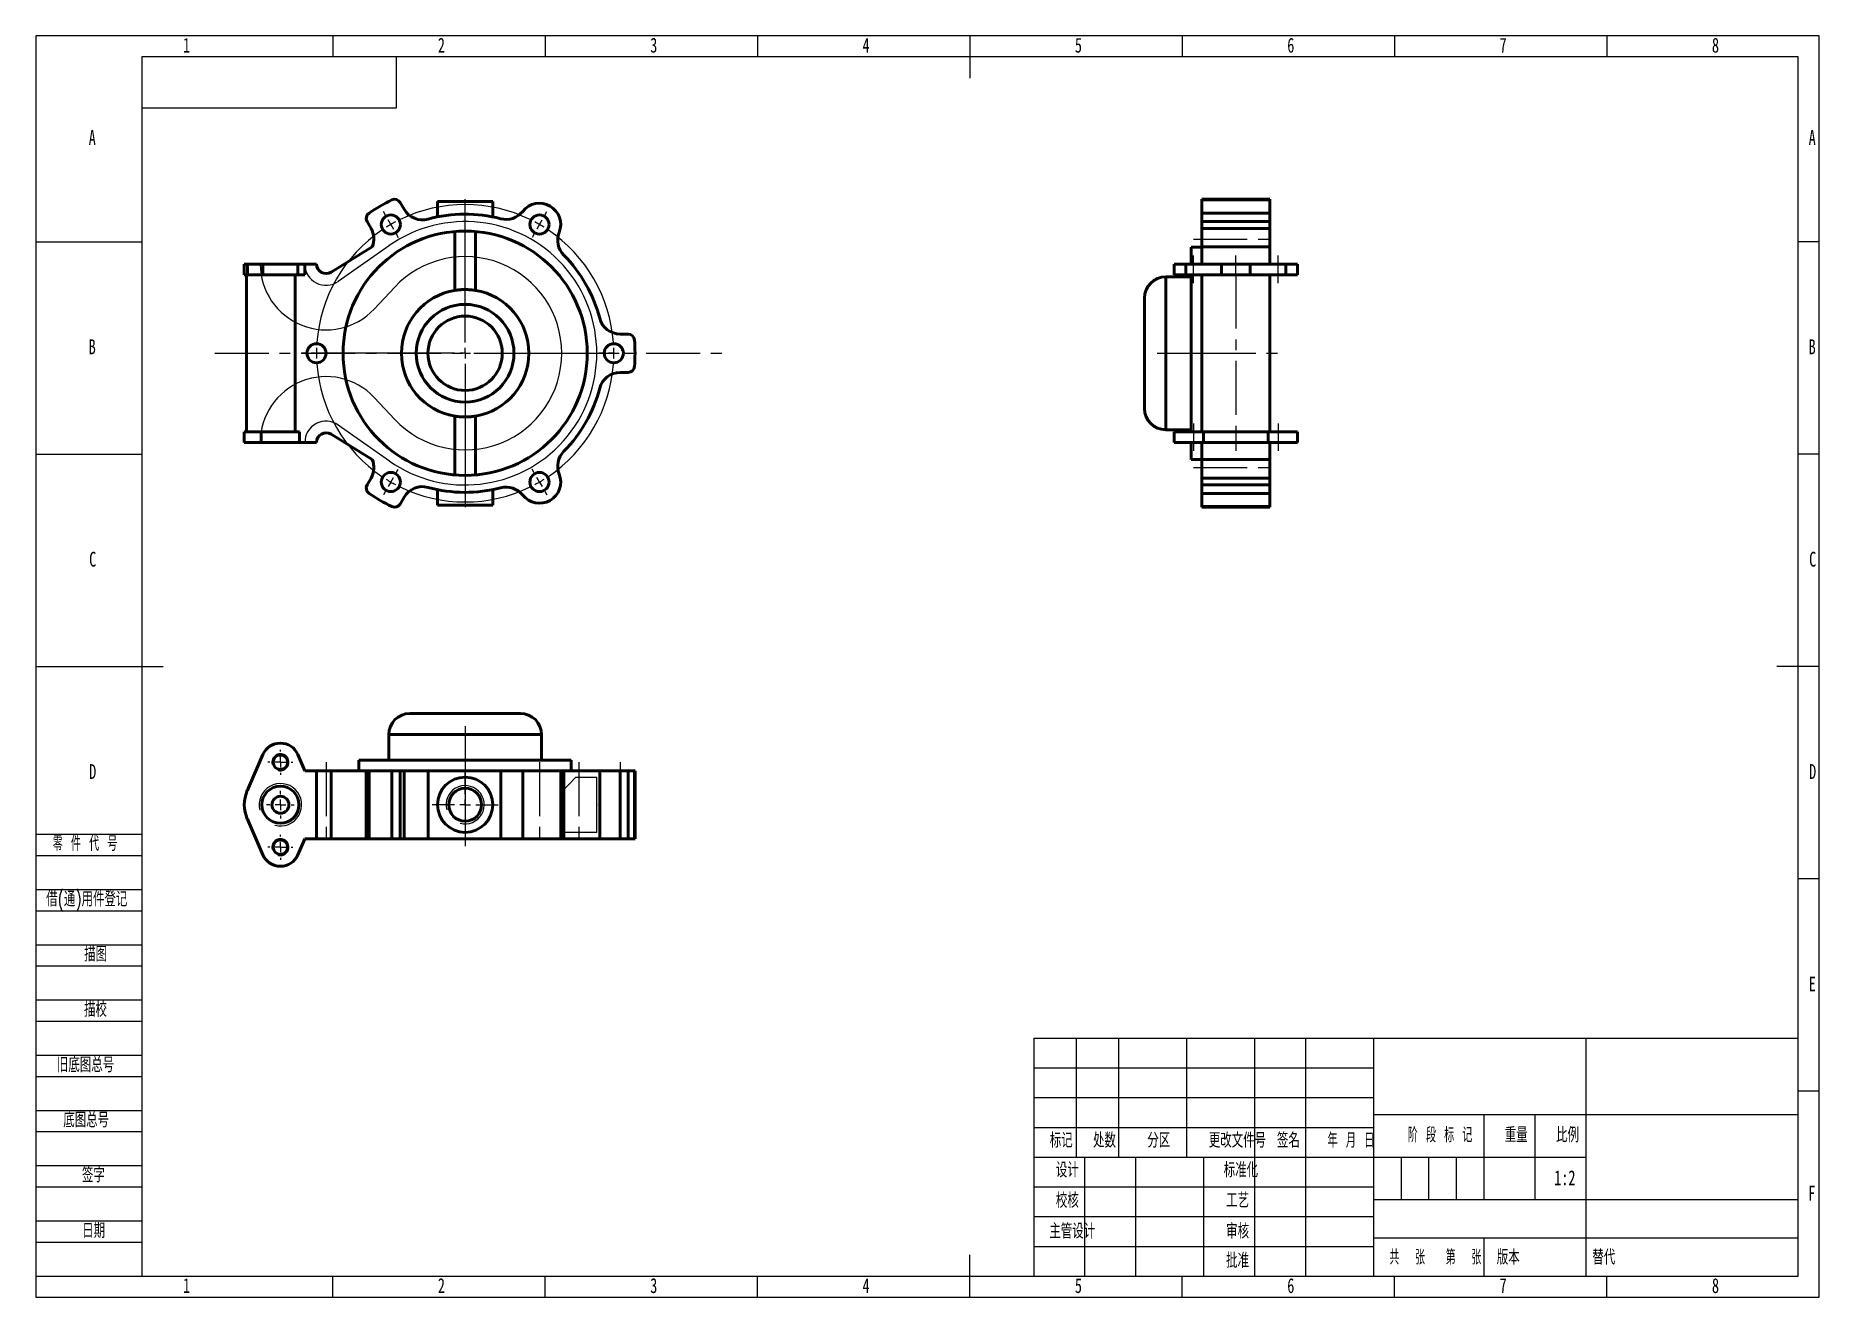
# Model space of a CAD drawing. Header units: millimetres. Extents: x 0 to 420, y 0 to 297.
import ezdxf

# ---------------------------------------------------------------- set-up
doc = ezdxf.new("R2010")
doc.units = ezdxf.units.MM
doc.header["$PDSIZE"] = -1
doc.linetypes.add('CENTERX2', pattern=[20.32, 12.7, -2.54, 2.54, -2.54])
for name, color, linetype in [('10', 7, 'Continuous'), ('5', 7, 'Continuous'), ('9', 7, 'Continuous'), ('SLD-0', 7, 'Continuous')]:
    doc.layers.add(name, color=color, linetype=linetype)
doc.styles.add('SLDTEXTSTYLE0', font='TXT', dxfattribs={"width": 0.7, "bigfont": 'bigfont'})
doc.styles.add('SLDTEXTSTYLE1', font='TXT', dxfattribs={"width": 0.62, "bigfont": 'bigfont'})
doc.styles.add('SLDTEXTSTYLE2', font='TXT', dxfattribs={"width": 0.614286, "bigfont": 'bigfont'})
doc.styles.add('SLDTEXTSTYLE3', font='TXT', dxfattribs={"width": 0.6, "bigfont": 'bigfont'})
doc.styles.add('SLDTEXTSTYLE4', font='TXT', dxfattribs={"width": 0.7})

# ---------------------------------------------------------------- blocks, each defined once
blk = doc.blocks.new('SW_CENTERMARKSYMBOL_0')
at = {"layer": '10', "color": 0}
for p, q in [((-17.5, -27.81), (-17.5, 5.94)), ((-36.25, 2.17), (-36.75, 3.03)), ((-35, 0), (-35.63, 1.08)), ((0, 0), (-0.63, -1.08)), ((0, 0), (0.63, 1.08)), ((1.25, 2.17), (1.75, 3.03)), ((-35, 0), (-34.38, -1.08)), ((-33.75, -2.17), (-33.25, -3.03)), ((-1.25, -2.17), (-1.75, -3.03)), ((-17.5, -30.31), (-17.5, -29.06)), ((-55, -30.31), (-56, -30.31)), ((-20, -30.31), (-53.75, -30.31)), ((-52.5, -30.31), (-53.75, -30.31)), ((-52.5, -30.31), (-51.25, -30.31)), ((-50, -30.31), (-49, -30.31)), ((-17.5, -30.31), (-18.75, -30.31)), ((-17.5, -30.31), (-17.5, -31.56)), ((-17.5, -30.31), (-16.25, -30.31)), ((-17.5, -32.81), (-17.5, -66.56)), ((-15, -30.31), (18.75, -30.31)), ((15, -30.31), (14, -30.31)), ((17.5, -30.31), (16.25, -30.31)), ((17.5, -30.31), (18.75, -30.31)), ((20, -30.31), (21, -30.31)), ((-33.75, -58.46), (-33.25, -57.59)), ((-1.25, -58.46), (-1.75, -57.59)), ((-36.25, -62.79), (-36.75, -63.65)), ((-35, -60.62), (-35.63, -61.7)), ((-35, -60.62), (-34.38, -59.54)), ((0, -60.62), (-0.63, -59.54)), ((0, -60.62), (0.63, -61.7)), ((1.25, -62.79), (1.75, -63.65))]:
    blk.add_line(p, q, dxfattribs=at)
for start, end in [(64.0926, 115.9074), (117.9537, 120), (60, 62.0463), (57.9537, 60), (124.0926, 175.9074), (120, 122.0463), (4.0926, 55.9074), (177.9537, 180), (0, 2.0463), (180, 182.0463), (184.0926, 235.9074), (304.0926, 355.9074), (357.9537, 0), (237.9537, 240), (240, 242.0463), (244.0926, 295.9074), (297.9537, 300), (300, 302.0463)]:
    blk.add_arc((-17.5, -30.31), 35, start, end, dxfattribs=at)
blk = doc.blocks.new('SW_CENTERMARKSYMBOL_1')
at = {"layer": '10', "color": 0}
for p, q in [((0, 2.5), (0, 7.75)), ((-2.5, 0), (-7.75, 0)), ((0, 0), (-1.25, 0)), ((0, 0), (0, 1.25)), ((0, 0), (0, -1.25)), ((0, 0), (1.25, 0)), ((2.5, 0), (7.75, 0)), ((0, -2.5), (0, -7.75))]:
    blk.add_line(p, q, dxfattribs=at)
blk = doc.blocks.new('SW_CENTERMARKSYMBOL_2')
at = {"layer": '10', "color": 0}
for p, q in [((-2.5, 0), (-3.25, 0)), ((0, 0), (-1.25, 0)), ((0, 2.5), (0, 3.25)), ((0, 0), (0, 1.25)), ((0, 0), (0, -1.25)), ((0, 0), (1.25, 0)), ((2.5, 0), (3.25, 0)), ((0, -2.5), (0, -3.25))]:
    blk.add_line(p, q, dxfattribs=at)
blk = doc.blocks.new('SW_CENTERMARKSYMBOL_3')
at = {"layer": '10', "color": 0}
for p, q in [((-2.5, 0), (-2.95, 0)), ((0, 0), (-1.25, 0)), ((0, 2.5), (0, 2.95)), ((0, 0), (0, 1.25)), ((0, 0), (0, -1.25)), ((0, 0), (1.25, 0)), ((2.5, 0), (2.95, 0)), ((0, -2.5), (0, -2.95))]:
    blk.add_line(p, q, dxfattribs=at)
blk = doc.blocks.new('SW_CENTERMARKSYMBOL_4')
at = {"layer": '10', "color": 0}
for p, q in [((-2.5, 0), (-2.95, 0)), ((0, 0), (-1.25, 0)), ((0, 2.5), (0, 2.95)), ((0, 0), (0, 1.25)), ((0, 0), (0, -1.25)), ((0, 0), (1.25, 0)), ((2.5, 0), (2.95, 0)), ((0, -2.5), (0, -2.95))]:
    blk.add_line(p, q, dxfattribs=at)

msp = doc.modelspace()

# ---------------------------------------------------------------- linework, layer by layer
at = {"color": 7, "linetype": 'Continuous', "lineweight": 50}
for p, q in [((86.76, 256.13), (85.83, 257.73)), ((94.63, 257.99), (94.63, 254.34)), ((94.63, 257.99), (101.13, 257.99)), ((101.13, 257.99), (107.63, 257.99)), ((107.63, 254.34), (107.63, 257.99)), ((290.6, 258.48), (274.6, 258.48)), ((274.6, 258.33), (274.6, 258.48)), ((290.6, 258.33), (274.6, 258.33)), ((274.6, 258.33), (274.6, 255.21)), ((290.6, 258.48), (290.6, 258.33)), ((290.6, 258.33), (290.6, 255.21)), ((78.04, 253.23), (78.96, 251.63)), ((274.6, 255.21), (290.6, 255.21)), ((274.6, 253.23), (274.6, 255.21)), ((290.6, 253.23), (274.6, 253.23)), ((274.6, 253.23), (274.6, 251.63)), ((290.6, 255.21), (290.6, 253.23)), ((290.6, 253.23), (290.6, 251.63)), ((98.68, 250.88), (98.68, 237.04)), ((103.58, 237.04), (103.58, 250.88)), ((274.6, 251.63), (290.6, 251.63)), ((274.6, 251.63), (274.6, 247.26)), ((290.6, 251.63), (290.6, 247.26)), ((69.55, 241.32), (79.27, 247.26)), ((274.6, 247.24), (272.1, 247.24)), ((272.1, 243.24), (272.1, 247.24)), ((290.6, 247.26), (274.6, 247.26)), ((274.6, 243.24), (274.6, 247.26)), ((290.6, 243.24), (290.6, 247.26)), ((49.13, 243.24), (49.13, 240.74)), ((49.13, 243.24), (49.84, 243.24)), ((49.13, 240.74), (49.84, 240.74)), ((49.63, 240.74), (49.63, 203.74)), ((49.84, 240.74), (49.84, 243.24)), ((49.84, 243.24), (53.5, 243.24)), ((49.84, 240.74), (53.5, 240.74)), ((53.5, 240.74), (53.5, 243.24)), ((53.5, 243.24), (61.75, 243.24)), ((53.5, 240.74), (61.75, 240.74)), ((61.13, 203.74), (61.13, 240.74)), ((61.75, 240.74), (61.75, 243.24)), ((61.75, 243.24), (63.41, 243.24)), ((61.75, 240.74), (63.41, 240.74)), ((63.41, 240.74), (63.41, 243.24)), ((66.13, 243.24), (63.41, 243.24)), ((272.1, 240.24), (266.1, 240.24)), ((266.1, 240.24), (266.1, 222.24)), ((268.1, 243.24), (268.1, 240.74)), ((268.1, 243.24), (270.8, 243.24)), ((268.1, 240.74), (270.8, 240.74)), ((270.8, 240.74), (270.8, 243.24)), ((270.8, 243.24), (279.2, 243.24)), ((270.8, 240.74), (279.2, 240.74)), ((272.1, 222.24), (272.1, 240.74)), ((274.6, 240.74), (274.6, 203.74)), ((279.2, 240.74), (279.2, 243.24)), ((279.2, 243.24), (286, 243.24)), ((279.2, 240.74), (286, 240.74)), ((286, 240.74), (286, 243.24)), ((286, 243.24), (294.4, 243.24)), ((286, 240.74), (294.4, 240.74)), ((290.6, 203.74), (290.6, 240.74)), ((294.4, 240.74), (294.4, 243.24)), ((294.4, 243.24), (297.1, 243.24)), ((294.4, 240.74), (297.1, 240.74)), ((297.1, 240.74), (297.1, 243.24)), ((261.1, 222.24), (261.1, 235.24)), ((139.51, 226.74), (137.66, 226.74)), ((261.1, 209.24), (261.1, 222.24)), ((266.1, 222.24), (266.1, 204.24)), ((272.1, 203.74), (272.1, 222.24)), ((137.66, 217.74), (139.51, 217.74)), ((98.68, 207.44), (98.68, 193.59)), ((103.58, 193.59), (103.58, 207.44)), ((49.13, 203.74), (49.13, 201.24)), ((49.13, 203.74), (53.13, 203.74)), ((53.13, 203.74), (53.13, 201.24)), ((62.13, 203.74), (53.13, 203.74)), ((62.13, 201.24), (62.13, 203.74)), ((69.55, 203.16), (79.27, 197.21)), ((266.1, 204.24), (272.1, 204.24)), ((268.1, 203.74), (268.1, 201.24)), ((275, 203.74), (268.1, 203.74)), ((275, 203.74), (275, 201.24)), ((275, 203.74), (290.2, 203.74)), ((290.2, 201.24), (290.2, 203.74)), ((297.1, 203.74), (290.2, 203.74)), ((297.1, 201.24), (297.1, 203.74)), ((49.13, 201.24), (53.13, 201.24)), ((62.13, 201.24), (53.13, 201.24)), ((66.13, 201.24), (62.13, 201.24)), ((275, 201.24), (268.1, 201.24)), ((272.1, 197.24), (272.1, 201.24)), ((274.6, 201.24), (274.6, 197.21)), ((275, 201.24), (290.2, 201.24)), ((297.1, 201.24), (290.2, 201.24)), ((290.6, 201.24), (290.6, 197.21)), ((272.1, 197.24), (274.6, 197.24)), ((290.6, 197.21), (274.6, 197.21)), ((274.6, 197.21), (274.6, 192.85)), ((290.6, 197.21), (290.6, 192.85)), ((78.96, 192.85), (78.04, 191.25)), ((94.63, 190.14), (94.63, 186.49)), ((107.63, 186.49), (107.63, 190.13)), ((274.6, 192.85), (290.6, 192.85)), ((274.6, 192.85), (274.6, 191.25)), ((274.6, 191.25), (290.6, 191.25)), ((274.6, 189.26), (274.6, 191.25)), ((290.6, 189.26), (274.6, 189.26)), ((274.6, 189.26), (274.6, 186.14)), ((290.6, 192.85), (290.6, 191.25)), ((290.6, 191.25), (290.6, 189.26)), ((290.6, 189.26), (290.6, 186.14)), ((85.83, 186.75), (86.76, 188.35)), ((94.63, 186.49), (101.13, 186.49)), ((101.13, 186.49), (107.63, 186.49)), ((274.6, 186.14), (290.6, 186.14)), ((274.6, 186), (274.6, 186.14)), ((274.6, 186), (290.6, 186)), ((290.6, 186.14), (290.6, 186)), ((88.13, 137.46), (114.13, 137.46)), ((83.13, 132.46), (83.13, 126.46)), ((119.13, 132.46), (83.13, 132.46)), ((119.13, 126.46), (119.13, 132.46)), ((53.5, 127.76), (49.84, 119.36)), ((63.41, 123.96), (61.75, 127.76)), ((76.13, 126.46), (76.13, 123.96)), ((76.13, 126.46), (126.13, 126.46)), ((126.13, 123.96), (126.13, 126.46)), ((66.13, 123.96), (63.41, 123.96)), ((66.13, 123.96), (66.13, 107.96)), ((69.55, 123.96), (66.13, 123.96)), ((69.55, 123.96), (69.55, 107.96)), ((69.55, 123.96), (77.84, 123.96)), ((77.84, 123.96), (77.84, 107.96)), ((77.84, 123.96), (78.49, 123.96)), ((78.49, 123.96), (78.49, 107.96)), ((83.89, 123.96), (78.49, 123.96)), ((83.89, 107.96), (83.89, 123.96)), ((83.89, 123.96), (85.83, 123.96)), ((85.83, 123.96), (85.83, 107.96)), ((86.76, 123.96), (85.83, 123.96)), ((86.76, 123.96), (86.76, 107.96)), ((92.42, 123.96), (86.76, 123.96)), ((92.42, 123.96), (92.42, 107.96)), ((109.5, 123.96), (92.42, 123.96)), ((109.5, 123.96), (109.5, 107.96)), ((114.7, 123.96), (109.5, 123.96)), ((114.7, 123.96), (114.7, 107.96)), ((123.63, 123.96), (114.7, 123.96)), ((123.63, 107.96), (123.63, 123.96)), ((124.37, 123.96), (123.63, 123.96)), ((124.37, 123.96), (124.37, 107.96)), ((132.82, 123.96), (124.37, 123.96)), ((132.82, 123.96), (132.82, 107.96)), ((137.66, 123.96), (132.82, 123.96)), ((137.66, 123.96), (137.66, 107.96)), ((139.51, 123.96), (137.66, 123.96)), ((139.51, 107.96), (139.51, 123.96)), ((139.51, 123.96), (141.01, 123.96)), ((141.01, 123.96), (141.01, 107.96)), ((141.13, 123.96), (141.01, 123.96)), ((141.13, 107.96), (141.13, 123.96)), ((49.84, 112.56), (53.5, 104.16)), ((61.75, 104.16), (63.41, 107.96)), ((66.13, 107.96), (63.41, 107.96)), ((69.55, 107.96), (66.13, 107.96)), ((69.55, 107.96), (77.84, 107.96)), ((78.49, 107.96), (77.84, 107.96)), ((83.89, 107.96), (78.49, 107.96)), ((85.83, 107.96), (83.89, 107.96)), ((86.76, 107.96), (85.83, 107.96)), ((92.42, 107.96), (86.76, 107.96)), ((109.5, 107.96), (92.42, 107.96)), ((114.7, 107.96), (109.5, 107.96)), ((123.63, 107.96), (114.7, 107.96)), ((124.37, 107.96), (123.63, 107.96)), ((132.82, 107.96), (124.37, 107.96)), ((137.66, 107.96), (132.82, 107.96)), ((139.51, 107.96), (137.66, 107.96)), ((141.01, 107.96), (139.51, 107.96)), ((141.13, 107.96), (141.01, 107.96))]:
    msp.add_line(p, q, dxfattribs=at)
at = {"color": 7, "linetype": 'Continuous'}
for p, q in [((83.33, 247.62), (71.25, 239.14)), ((83.26, 247.57), (83.26, 247.57)), ((84.54, 237.81), (79.68, 232.63)), ((84.54, 206.67), (79.68, 211.85)), ((83.33, 196.86), (71.25, 205.33)), ((83.26, 196.91), (83.26, 196.91)), ((127.18, 122.46), (123.88, 118.96)), ((127.18, 122.46), (132.13, 122.46)), ((132.13, 109.46), (132.13, 122.46)), ((123.88, 118.96), (123.88, 109.46)), ((132.13, 109.46), (123.88, 109.46))]:
    msp.add_line(p, q, dxfattribs=at)
at = {"color": 7, "linetype": 'CENTERX2'}
for p, q in [((52.88, 243.24), (63.38, 243.24)), ((42.18, 222.24), (161.99, 222.24))]:
    msp.add_line(p, q, dxfattribs=at)
at = {"color": 7, "linetype": 'Continuous', "lineweight": 50}
for centre, radius in [((83.63, 252.55), 2.25), ((118.63, 252.55), 2.25), ((101.13, 222.24), 28.75), ((101.13, 222.24), 11.5), ((101.13, 222.24), 8.75), ((66.13, 222.24), 2.25), ((136.13, 222.24), 2.25), ((83.63, 191.93), 2.25), ((118.63, 191.93), 2.25), ((57.63, 125.96), 1.7), ((101.13, 115.96), 6.5), ((57.63, 115.96), 4.37), ((57.63, 115.96), 2), ((101.13, 115.96), 3.87), ((57.63, 105.96), 1.7)]:
    msp.add_circle(centre, radius, dxfattribs=at)
for centre, radius, start, end in [((101.13, 222.24), 40, 115.5309, 124.4691), ((84.54, 256.98), 1.5, 30, 115.5309), ((118.63, 252.55), 5, 338.2184, 141.7816), ((79.34, 253.98), 1.5, 124.4691, 210), ((91.09, 258.63), 5, 210, 285.4245), ((101.13, 222.24), 32.75, 75.1995, 105.4245), ((110.77, 258.74), 5, 255.1995, 321.7816), ((74.63, 249.13), 5, 338.0715, 30), ((127.92, 248.84), 5, 158.2184, 224.8005), ((101.13, 222.24), 32.75, 14.5755, 44.8005), ((68.38, 243.24), 2.25, 180, 301.4417), ((266.1, 235.24), 5, 90, 180), ((101.13, 222.24), 15, 99.4108, 260.5892), ((101.13, 222.24), 15, 279.4108, 80.5892), ((137.66, 231.74), 5, 194.5755, 270), ((139.51, 225.24), 1.5, 4.4691, 90), ((101.13, 222.24), 40, 355.5309, 4.4691), ((139.51, 219.24), 1.5, 270, 355.5309), ((137.66, 212.74), 5, 90, 165.4245), ((101.13, 222.24), 32.75, 315.1995, 345.4245), ((266.1, 209.24), 5, 180, 270), ((68.38, 201.24), 2.25, 58.5583, 180), ((127.92, 195.64), 5, 135.1995, 201.7816), ((74.63, 195.35), 5, 330, 21.9285), ((118.63, 191.93), 5, 218.2184, 21.7816), ((79.34, 190.5), 1.5, 150, 235.5309), ((101.13, 222.24), 40, 235.5309, 244.4691), ((91.09, 185.85), 5, 74.5755, 150), ((101.13, 222.24), 32.75, 254.5755, 284.8005), ((110.77, 185.74), 5, 38.2184, 104.8005), ((84.54, 187.5), 1.5, 244.4691, 330), ((88.13, 132.46), 5, 90, 180), ((114.13, 132.46), 5, 0, 90), ((57.63, 125.96), 4.5, 23.5782, 156.4218), ((57.63, 115.96), 8.5, 156.4218, 203.5782), ((57.63, 105.96), 4.5, 203.5782, 336.4218)]:
    msp.add_arc(centre, radius, start, end, dxfattribs=at)
at = {"color": 7, "linetype": 'Continuous'}
for centre, radius, start, end in [((101.13, 222.24), 31, 234.8035, 125.1965), ((101.13, 222.24), 22.75, 223.1936, 136.8064), ((68.38, 243.24), 15.5, 180, 316.8064), ((68.38, 243.24), 5, 180, 305.0511), ((68.38, 201.24), 15.5, 43.1936, 180), ((68.38, 201.24), 5, 54.9489, 180)]:
    msp.add_arc(centre, radius, start, end, dxfattribs=at)
at = {"color": 7, "linetype": 'Continuous', "lineweight": 18}
for centre, radius in [((57.63, 125.96), 2), ((57.63, 115.96), 5), ((101.13, 115.96), 4.5), ((57.63, 105.96), 2)]:
    msp.add_arc(centre, radius, 255, 195, dxfattribs=at)
at = {"color": 7, "linetype": 'Continuous', "lineweight": 50}
for points in [[(103.58, 237.04), (103.41, 237.06), (103.23, 237.09), (102.85, 237.14), (102.64, 237.16), (102.22, 237.2), (102.01, 237.21), (101.58, 237.23), (101.35, 237.24), (100.91, 237.24), (100.69, 237.23), (100.36, 237.22), (100.25, 237.21), (100.04, 237.2), (99.93, 237.19), (99.62, 237.16), (99.42, 237.14), (99.03, 237.09), (98.85, 237.06), (98.68, 237.04)], [(98.68, 207.44), (98.85, 207.41), (99.03, 207.38), (99.41, 207.33), (99.61, 207.31), (100.03, 207.28), (100.25, 207.26), (100.68, 207.24), (100.9, 207.24), (101.35, 207.24), (101.57, 207.24), (101.9, 207.26), (102.01, 207.26), (102.22, 207.28), (102.33, 207.29), (102.64, 207.31), (102.84, 207.33), (103.23, 207.38), (103.41, 207.41), (103.58, 207.44)]]:
    msp.add_open_spline(points, degree=3, knots=[0, 0, 0, 0, 0.125, 0.125, 0.25, 0.25, 0.375, 0.375, 0.5, 0.5, 0.625, 0.625, 0.6875, 0.6875, 0.75, 0.75, 0.875, 0.875, 1, 1, 1, 1], dxfattribs=at)
at = {"color": 7, "linetype": 'Continuous'}
msp.add_point((132.13, 115.96), dxfattribs=at)
at = {"layer": '10', "linetype": 'CENTERX2'}
for p, q in [((272.6, 249.13), (292.6, 249.13)), ((272.6, 238.74), (272.6, 245.24)), ((282.6, 240.74), (282.6, 245.24)), ((292.6, 238.74), (292.6, 245.24)), ((282.6, 240.74), (282.6, 203.74)), ((264.1, 222.24), (272.1, 222.24)), ((272.1, 222.24), (274.6, 222.24)), ((274.6, 222.24), (292.6, 222.24)), ((272.6, 205.74), (272.6, 199.24)), ((282.6, 203.74), (282.6, 199.24)), ((292.6, 205.74), (292.6, 199.24)), ((272.6, 195.35), (292.6, 195.35)), ((101.13, 134.46), (101.13, 126.46)), ((101.13, 126.46), (101.13, 123.96)), ((68.38, 125.96), (68.38, 105.96)), ((101.13, 123.96), (101.13, 105.96)), ((118.63, 125.96), (118.63, 105.96)), ((127.92, 125.96), (127.92, 105.96)), ((137.66, 125.96), (137.66, 105.96))]:
    msp.add_line(p, q, dxfattribs=at)
at = {"layer": '10', "color": 7}
for p, q in [((0, 109), (25, 109)), ((0, 104), (25, 104)), ((0, 96), (25, 96)), ((0, 91), (25, 91)), ((0, 83), (25, 83)), ((0, 78), (25, 78)), ((0, 70), (25, 70)), ((0, 65), (25, 65)), ((0, 57), (25, 57)), ((0, 52), (25, 52)), ((235, 54), (315, 54)), ((235, 47), (315, 47)), ((0, 44), (25, 44)), ((0, 39), (25, 39)), ((0, 31), (25, 31)), ((0, 26), (25, 26)), ((0, 18), (25, 18)), ((0, 13), (25, 13))]:
    msp.add_line(p, q, dxfattribs=at)
at = {"layer": '10', "color": 7, "lineweight": 25}
for p, q in [((245, 61), (245, 33)), ((255, 61), (255, 33)), ((271, 61), (271, 33)), ((287, 61), (287, 5)), ((299, 61), (299, 5)), ((315, 61), (315, 5)), ((365, 61), (365, 33)), ((315, 43), (415, 43)), ((340.99, 43), (340.99, 23)), ((353, 43), (353, 23)), ((235, 40), (315, 40)), ((235, 33), (365, 33)), ((247, 33), (247, 5)), ((259, 33), (259, 5)), ((275, 33), (275, 5)), ((365, 33), (365, 5)), ((235, 26), (315, 26)), ((315, 23), (415, 23)), ((235, 19), (315, 19)), ((315, 14), (415, 14)), ((235, 12), (315, 12))]:
    msp.add_line(p, q, dxfattribs=at)
at = {"layer": '5'}
for p, q in [((70, 297), (70, 292)), ((120, 297), (120, 292)), ((170, 297), (170, 292)), ((270, 297), (270, 292)), ((320, 297), (320, 292)), ((370, 297), (370, 292)), ((0, 248.5), (25, 248.5)), ((420, 248.5), (415, 248.5)), ((0, 198.5), (25, 198.5)), ((420, 198.5), (415, 198.5)), ((420, 98.5), (415, 98.5)), ((420, 48.5), (415, 48.5)), ((70, 0), (70, 5)), ((120, 0), (120, 5)), ((170, 0), (170, 5)), ((270, 0), (270, 5)), ((320, 0), (320, 5)), ((370, 0), (370, 5))]:
    msp.add_line(p, q, dxfattribs=at)
at = {"layer": '5', "lineweight": 25}
for p, q in [((220, 297), (220, 287)), ((0, 148.5), (30, 148.5)), ((420, 148.5), (410, 148.5)), ((220, 0), (220, 10))]:
    msp.add_line(p, q, dxfattribs=at)
at = {"layer": '5', "color": 7, "lineweight": 25}
for p, q in [((415, 292), (25, 292)), ((25, 292), (25, 5)), ((85, 280), (85, 292)), ((415, 5), (415, 292)), ((25, 280), (85, 280)), ((235, 61), (415, 61)), ((235, 61), (235, 5)), ((0, 5), (415, 5))]:
    msp.add_line(p, q, dxfattribs=at)
at = {"layer": '9', "color": 7}
for p, q in [((420, 297), (0, 297)), ((0, 297), (0, 0)), ((420, 148.5), (420, 297)), ((420, 0), (420, 148.5)), ((0, 0), (420, 0))]:
    msp.add_line(p, q, dxfattribs=at)
at = {"layer": 'SLD-0'}
for p, q in [((321.5, 33), (321.5, 23)), ((328, 33), (328, 23)), ((334.5, 33), (334.5, 23))]:
    msp.add_line(p, q, dxfattribs=at)
at = {"layer": 'SLD-0', "lineweight": 25}
msp.add_line((340.99, 14), (340.99, 5), dxfattribs=at)

# ---------------------------------------------------------------- block references
at = {"layer": '10'}
for name, p in [('SW_CENTERMARKSYMBOL_0', (118.63, 252.55)), ('SW_CENTERMARKSYMBOL_3', (57.63, 125.96)), ('SW_CENTERMARKSYMBOL_1', (101.13, 115.96)), ('SW_CENTERMARKSYMBOL_2', (57.63, 115.96)), ('SW_CENTERMARKSYMBOL_4', (57.63, 105.96))]:
    msp.add_blockref(name, p, dxfattribs=at)

# ---------------------------------------------------------------- texts
at = {"layer": '10', "char_height": 3.5, "attachment_point": 2, "style": 'SLDTEXTSTYLE4'}
for s, insert in [('1', (35.54, 296.51)), ('2', (95.54, 296.51)), ('3', (145.54, 296.51)), ('4', (195.54, 296.51)), ('5', (245.54, 296.51)), ('6', (295.55, 296.51)), ('7', (345.55, 296.51)), ('8', (395.55, 296.51)), ('A', (13.32, 274.76)), ('A', (418.32, 274.76)), ('B', (13.32, 225.51)), ('B', (418.32, 225.51)), ('C', (13.43, 175.51)), ('C', (418.43, 175.51)), ('D', (13.43, 125.51)), ('D', (418.43, 125.51)), ('E', (418.32, 75.51)), ('1:2', (360.08, 29.9)), ('F', (418.22, 26.26)), ('1', (35.54, 4.51)), ('2', (95.54, 4.51)), ('3', (145.54, 4.51)), ('4', (195.54, 4.51)), ('5', (245.54, 4.51)), ('6', (295.55, 4.51)), ('7', (345.55, 4.51)), ('8', (395.55, 4.51))]:
    msp.add_mtext(s, dxfattribs=dict(at, insert=insert))
at = {"layer": '10', "color": 7, "char_height": 3.5}
for s, insert, attachment_point, style in [('零 件 代 号', (4.02, 108.59), 1, 'SLDTEXTSTYLE2'), ('借(通)用件登记', (2.47, 95.5), 1, 'SLDTEXTSTYLE0'), ('描图', (14.11, 82.55), 2, 'SLDTEXTSTYLE0'), ('描校', (14.08, 69.52), 2, 'SLDTEXTSTYLE0'), ('旧底图总号', (5, 56.49), 1, 'SLDTEXTSTYLE0'), ('底图总号', (6.5, 43.49), 1, 'SLDTEXTSTYLE0'), ('标记', (241.49, 38.72), 2, 'SLDTEXTSTYLE0'), ('处数', (251.67, 38.72), 2, 'SLDTEXTSTYLE0'), ('分区', (264.46, 38.72), 2, 'SLDTEXTSTYLE0'), ('更改文件号', (282.98, 38.72), 2, 'SLDTEXTSTYLE0'), ('签名', (294.97, 38.72), 2, 'SLDTEXTSTYLE0'), ('年 月 日', (309.71, 38.72), 2, 'SLDTEXTSTYLE1'), ('阶 段 标 记', (330.69, 39.99), 2, 'SLDTEXTSTYLE2'), ('重量', (348.63, 39.99), 2, 'SLDTEXTSTYLE0'), ('比例', (360.72, 39.99), 2, 'SLDTEXTSTYLE0'), ('签字', (13.59, 30.54), 2, 'SLDTEXTSTYLE0'), ('设计', (242.93, 31.73), 2, 'SLDTEXTSTYLE0'), ('标准化', (283.79, 31.73), 2, 'SLDTEXTSTYLE0'), ('校核', (242.93, 24.56), 2, 'SLDTEXTSTYLE0'), ('工艺', (283.02, 24.6), 2, 'SLDTEXTSTYLE0'), ('日期', (13.66, 17.44), 2, 'SLDTEXTSTYLE0'), ('主管设计', (244.09, 17.33), 2, 'SLDTEXTSTYLE0'), ('审核', (283.02, 17.33), 2, 'SLDTEXTSTYLE0'), ('批准', (283, 10.44), 2, 'SLDTEXTSTYLE0'), ('共  张', (322.96, 11.2), 2, 'SLDTEXTSTYLE3'), ('第  张', (336.22, 11.2), 2, 'SLDTEXTSTYLE3'), ('版本', (346.74, 11.2), 2, 'SLDTEXTSTYLE0')]:
    msp.add_mtext(s, dxfattribs=dict(at, insert=insert, attachment_point=attachment_point, style=style))
at = {"layer": 'SLD-0', "insert": (366.56, 11.2), "char_height": 3.5, "attachment_point": 1, "style": 'SLDTEXTSTYLE0'}
msp.add_mtext('替代', dxfattribs=at)

doc.saveas('drawing.dxf')
